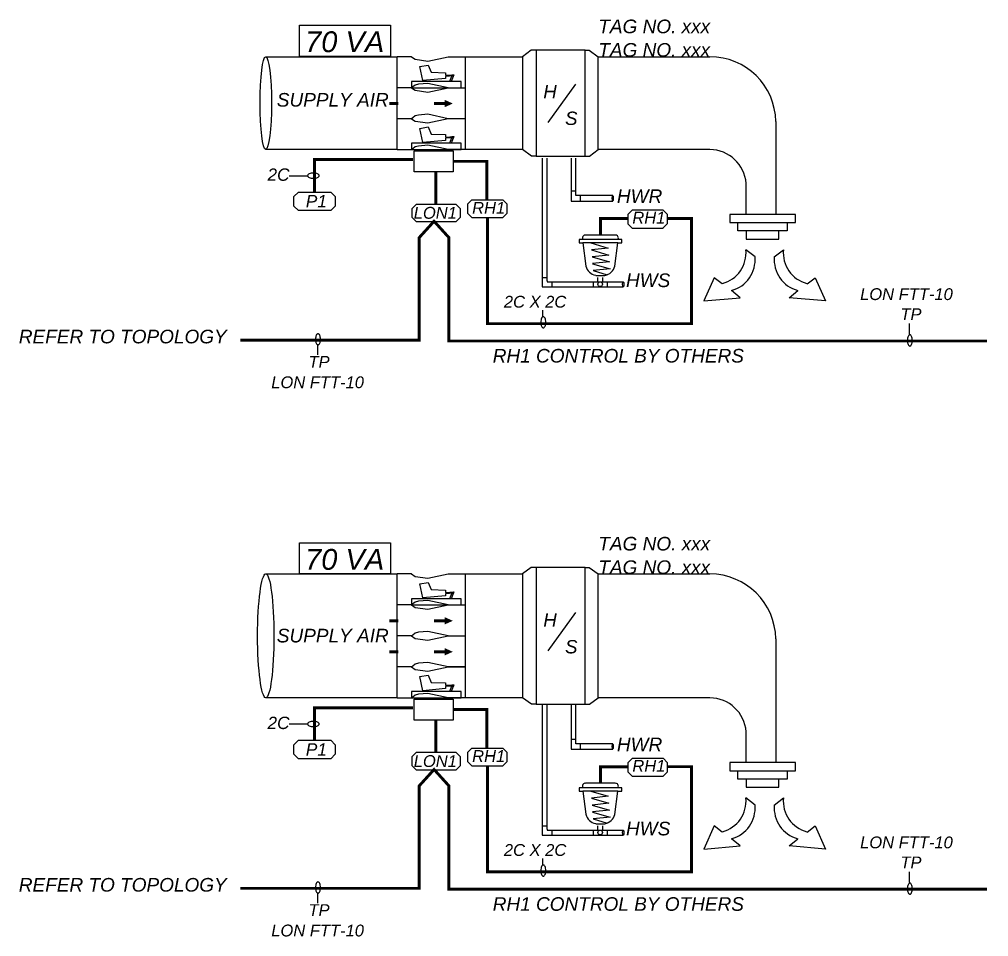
# Model space of a CAD drawing. Header units: inches. Extents: x -1342 to 5137, y -3408 to 967.
# Drawn here: x -201 to 480, y -1719 to -1075 of the extents above; entities that cross this region are included whole.
import ezdxf
from ezdxf.enums import TextEntityAlignment as Align

# ---------------------------------------------------------------- set-up
doc = ezdxf.new("R2010")
doc.units = ezdxf.units.IN
doc.header["$LTSCALE"] = 0.1
doc.header["$MEASUREMENT"] = 0
doc.layers.add('Hood', color=2, linetype='Continuous')
doc.styles.get("Standard").update_dxf_attribs({"font": 'ariali.ttf'})

msp = doc.modelspace()

# ---------------------------------------------------------------- linework, layer by layer
for points in [[(-4.37, -1078.73), (59.63, -1078.73), (59.63, -1100.73), (-4.37, -1100.73)], [(-4.37, -1442.23), (59.63, -1442.23), (59.63, -1464.23), (-4.37, -1464.23)]]:
    msp.add_lwpolyline(points, close=True)
for centre, major_axis, ratio in [((-27.99, -1133.56), (0, 32.58), 0.122757), ((215.81, -1200.42), (0, 1.9), 0.2), ((223.22, -1260.78), (0, 1.77), 0.27159), ((-27.99, -1507.69), (0, 43.46), 0.132019), ((215.81, -1585.42), (0, 1.9), 0.2), ((223.22, -1645.78), (0, 1.77), 0.27159)]:
    msp.add_ellipse(centre, major_axis=major_axis, ratio=ratio)
at = {"layer": 'Hood', "color": 0}
for p, q in [((-27.99, -1100.98), (64.26, -1100.98)), ((74.29, -1100.98), (64.26, -1100.98)), ((64.26, -1122.64), (64.26, -1100.98)), ((74.29, -1100.98), (76.97, -1102.77)), ((76.97, -1102.77), (85.79, -1104.01)), ((85.79, -1104.01), (100.11, -1100.97)), ((100.11, -1100.97), (112.17, -1100.97)), ((112.17, -1100.97), (152.3, -1100.97)), ((112.17, -1100.97), (112.17, -1122.73)), ((158.5, -1096.46), (152.3, -1100.97)), ((152.3, -1100.97), (152.3, -1166.24)), ((161.92, -1096.46), (158.5, -1096.46)), ((161.92, -1096.46), (161.92, -1170.75)), ((196.32, -1170.75), (196.32, -1096.46)), ((196.32, -1096.46), (199.14, -1096.46)), ((199.14, -1096.46), (205.63, -1100.97)), ((205.63, -1100.97), (284.06, -1100.97)), ((205.63, -1166.24), (205.63, -1100.97)), ((102.93, -1113.7), (101.08, -1118.35)), ((104.21, -1113.63), (102.31, -1118.35)), ((102.93, -1113.7), (104.21, -1113.63)), ((74.28, -1122.73), (64.26, -1122.73)), ((64.26, -1144.39), (64.26, -1122.73)), ((109.24, -1118.35), (74.28, -1118.35)), ((74.28, -1118.35), (74.28, -1122.73)), ((75.4, -1122.18), (74.28, -1122.73)), ((74.28, -1122.73), (76.97, -1124.52)), ((74.28, -1122.73), (109.24, -1122.73)), ((76.97, -1120.85), (75.4, -1122.18)), ((79.42, -1120.17), (76.97, -1120.85)), ((85.79, -1119.69), (79.42, -1120.17)), ((85.78, -1125.77), (100.1, -1122.72)), ((100.11, -1122.73), (85.79, -1119.69)), ((100.1, -1122.72), (112.17, -1122.72)), ((109.24, -1122.73), (109.24, -1118.35)), ((112.17, -1122.72), (112.17, -1144.49)), ((189.56, -1120.29), (170.1, -1147.2)), ((76.97, -1124.52), (85.78, -1125.77)), ((75.39, -1143.93), (74.28, -1144.49)), ((76.97, -1142.6), (75.39, -1143.93)), ((79.42, -1141.93), (76.97, -1142.6)), ((85.78, -1141.44), (79.42, -1141.93)), ((100.1, -1144.49), (85.78, -1141.44)), ((74.28, -1144.49), (64.26, -1144.49)), ((64.26, -1166.15), (64.26, -1144.49)), ((74.28, -1144.49), (76.97, -1146.28)), ((76.97, -1146.28), (85.78, -1147.52)), ((85.78, -1147.52), (100.1, -1144.48)), ((100.1, -1144.48), (112.17, -1144.48)), ((112.17, -1144.49), (100.1, -1144.49)), ((112.17, -1144.48), (112.17, -1166.24)), ((330.4, -1146.5), (330.46, -1211.7)), ((102.93, -1157.12), (101.08, -1161.77)), ((104.21, -1157.04), (102.31, -1161.77)), ((102.93, -1157.12), (104.21, -1157.04)), ((109.24, -1161.77), (74.28, -1161.77)), ((74.28, -1161.77), (74.28, -1166.15)), ((76.97, -1164.36), (75.39, -1165.68)), ((79.42, -1163.68), (76.97, -1164.36)), ((85.78, -1163.19), (79.42, -1163.68)), ((100.1, -1166.24), (85.78, -1163.19)), ((109.24, -1166.15), (109.24, -1161.77)), ((64.26, -1166.15), (-27.99, -1166.15)), ((64.26, -1166.15), (74.28, -1166.15)), ((74.11, -1166.15), (74.28, -1166.15)), ((75.39, -1165.68), (74.28, -1166.15)), ((74.28, -1166.15), (109.24, -1166.15)), ((76.38, -1167.1), (103.74, -1167.1)), ((76.38, -1181.81), (76.38, -1167.1)), ((112.17, -1166.24), (100.1, -1166.24)), ((100.1, -1166.24), (100.1, -1166.24)), ((100.1, -1166.24), (100.1, -1166.24)), ((100.1, -1166.24), (100.1, -1166.24)), ((100.1, -1166.24), (100.1, -1166.24)), ((103.74, -1167.1), (103.74, -1181.81)), ((152.3, -1166.24), (112.17, -1166.24)), ((158.79, -1170.75), (152.3, -1166.24)), ((161.92, -1170.75), (158.79, -1170.75)), ((196.32, -1170.75), (199.43, -1170.75)), ((199.43, -1170.75), (205.63, -1166.24)), ((284.06, -1166.24), (205.63, -1166.24)), ((-11.65, -1184.56), (1.38, -1184.56)), ((103.74, -1181.81), (76.38, -1181.81)), ((309.53, -1211.7), (309.53, -1189.96)), ((-8.21, -1199.19), (-5.02, -1196)), ((-5.02, -1196), (17.63, -1196)), ((17.63, -1196), (20.83, -1199.19)), ((186.55, -1195.26), (189.82, -1195.26)), ((215.8, -1198.52), (189.82, -1198.52)), ((192.81, -1198.52), (192.81, -1202.33)), ((-8.21, -1205.82), (-8.21, -1199.19)), ((20.83, -1199.19), (20.83, -1205.82)), ((74.79, -1207.5), (77.85, -1204.44)), ((77.85, -1204.44), (105.45, -1204.44)), ((105.45, -1204.44), (108.5, -1207.5)), ((116.9, -1201.54), (113.84, -1204.6)), ((113.84, -1204.6), (113.84, -1210.94)), ((116.9, -1201.47), (138.58, -1201.47)), ((141.63, -1204.6), (138.58, -1201.54)), ((141.63, -1210.94), (141.63, -1204.6)), ((186.55, -1202.33), (210.17, -1202.31)), ((210.17, -1202.31), (215.81, -1202.31)), ((-5.02, -1209.01), (-8.21, -1205.82)), ((17.63, -1209.01), (-5.02, -1209.01)), ((20.83, -1205.82), (17.63, -1209.01)), ((74.79, -1213.84), (74.79, -1207.5)), ((108.5, -1207.5), (108.5, -1213.84)), ((113.84, -1210.94), (116.9, -1214)), ((138.58, -1214), (141.63, -1210.94)), ((229.51, -1208.83), (226.46, -1211.89)), ((226.46, -1211.89), (226.46, -1218.23)), ((251.2, -1208.83), (229.51, -1208.83)), ((254.25, -1211.73), (251.2, -1208.67)), ((254.25, -1218.07), (254.25, -1211.73)), ((309.53, -1211.7), (297.98, -1211.7)), ((297.98, -1211.7), (297.98, -1217.47)), ((332.61, -1211.7), (309.53, -1211.7)), ((344.15, -1211.7), (332.61, -1211.7)), ((344.15, -1217.47), (344.15, -1211.7)), ((77.85, -1216.9), (74.79, -1213.84)), ((105.45, -1216.9), (77.85, -1216.9)), ((108.5, -1213.84), (105.45, -1216.9)), ((116.9, -1214), (138.58, -1214)), ((226.46, -1218.23), (229.51, -1221.29)), ((251.2, -1221.12), (254.25, -1218.07)), ((297.98, -1217.47), (344.15, -1217.47)), ((303.75, -1223.24), (303.75, -1217.47)), ((338.38, -1217.47), (338.38, -1223.24)), ((229.51, -1221.29), (251.2, -1221.29)), ((338.38, -1223.24), (303.75, -1223.24)), ((309.53, -1223.24), (309.53, -1229.01)), ((332.61, -1229.01), (332.61, -1223.24)), ((222.08, -1229.37), (192.14, -1229.37)), ((192.14, -1229.37), (192.14, -1231.72)), ((192.14, -1231.72), (194.95, -1231.72)), ((219.39, -1231.72), (194.72, -1231.72)), ((194.72, -1231.72), (196.85, -1247.97)), ((217.37, -1226.23), (196.74, -1226.23)), ((200.44, -1231.72), (212.66, -1235.31)), ((217.26, -1248.08), (219.39, -1231.72)), ((219.39, -1231.72), (222.08, -1231.72)), ((222.08, -1231.72), (222.08, -1229.37)), ((309.53, -1229.01), (332.61, -1229.01)), ((212.66, -1235.31), (200.78, -1236.54)), ((200.89, -1236.65), (213.11, -1240.24)), ((315.75, -1241.45), (309.38, -1236.51)), ((329.33, -1241.45), (335.69, -1236.51)), ((213.11, -1240.24), (201.22, -1241.47)), ((201.22, -1241.47), (213.44, -1245.05)), ((213.44, -1245.05), (201.56, -1246.29)), ((201.67, -1246.4), (213.89, -1249.98)), ((213.89, -1249.98), (202.01, -1251.22)), ((202.01, -1251.22), (211.89, -1254.11)), ((166.15, -1256.02), (169.68, -1256.02)), ((169.68, -1258.47), (169.68, -1259.01)), ((172.95, -1259.01), (172.95, -1262.55)), ((202.14, -1259.01), (202.14, -1262.55)), ((203.8, -1254.58), (210.31, -1254.58)), ((205.36, -1259.01), (205.36, -1256)), ((208.7, -1256), (208.7, -1259.01)), ((211.78, -1259.01), (211.78, -1262.55)), ((287.15, -1256.16), (279.69, -1272.47)), ((292.68, -1260.46), (287.15, -1256.16)), ((352.39, -1260.46), (357.93, -1256.16)), ((357.93, -1256.16), (365.38, -1272.47)), ((305.43, -1270.19), (299.24, -1265.18)), ((339.64, -1270.19), (345.83, -1265.18)), ((279.69, -1272.47), (305.43, -1270.19)), ((365.38, -1272.47), (339.64, -1270.19)), ((166.47, -1278.91), (166.47, -1283.51)), ((158.5, -1459.71), (152.3, -1464.22)), ((161.92, -1459.71), (158.5, -1459.71)), ((161.92, -1459.71), (161.92, -1555.75)), ((196.32, -1555.75), (196.32, -1459.71)), ((196.32, -1459.71), (199.14, -1459.71)), ((199.14, -1459.71), (205.63, -1464.22)), ((-27.99, -1464.23), (64.26, -1464.23)), ((64.26, -1485.98), (64.27, -1464.23)), ((74.29, -1464.23), (64.27, -1464.23)), ((74.29, -1464.23), (76.98, -1466.02)), ((76.98, -1466.02), (85.79, -1467.26)), ((85.79, -1467.26), (100.11, -1464.22)), ((100.11, -1464.22), (112.18, -1464.22)), ((112.17, -1464.22), (152.3, -1464.22)), ((112.18, -1464.22), (112.18, -1485.98)), ((152.3, -1464.22), (152.3, -1551.24)), ((205.63, -1464.22), (284.06, -1464.22)), ((205.63, -1551.24), (205.63, -1464.22)), ((102.94, -1476.95), (101.08, -1481.6)), ((104.21, -1476.87), (102.31, -1481.6)), ((102.94, -1476.95), (104.21, -1476.87)), ((109.24, -1481.6), (74.29, -1481.6)), ((74.29, -1481.6), (74.29, -1485.98)), ((76.98, -1484.1), (74.29, -1485.98)), ((79.43, -1483.42), (76.98, -1484.1)), ((85.79, -1482.93), (79.43, -1483.42)), ((100.11, -1485.98), (85.79, -1482.93)), ((109.24, -1485.98), (109.24, -1481.6)), ((74.29, -1485.98), (64.26, -1485.98)), ((64.26, -1507.73), (64.26, -1485.98)), ((74.29, -1485.98), (64.26, -1485.98)), ((74.29, -1485.98), (76.97, -1487.77)), ((74.29, -1485.98), (109.24, -1485.98)), ((76.97, -1487.77), (85.79, -1489.01)), ((85.79, -1489.01), (100.11, -1485.97)), ((100.11, -1485.97), (112.17, -1485.97)), ((100.11, -1485.97), (112.17, -1485.97)), ((112.17, -1485.97), (112.17, -1507.73)), ((189.56, -1491.35), (170.1, -1518.26)), ((85.79, -1504.69), (79.42, -1505.17)), ((100.11, -1507.73), (85.79, -1504.69)), ((74.28, -1507.73), (64.26, -1507.73)), ((64.26, -1529.49), (64.26, -1507.73)), ((75.4, -1507.18), (74.28, -1507.73)), ((74.28, -1507.73), (76.97, -1509.52)), ((76.97, -1505.85), (75.4, -1507.18)), ((79.42, -1505.17), (76.97, -1505.85)), ((76.97, -1509.52), (85.78, -1510.77)), ((85.78, -1510.77), (100.1, -1507.72)), ((100.1, -1507.72), (112.17, -1507.72)), ((112.17, -1507.72), (112.17, -1529.49)), ((330.4, -1509.75), (330.46, -1596.7)), ((74.28, -1529.49), (64.26, -1529.49)), ((64.26, -1551.15), (64.26, -1529.49)), ((75.39, -1528.93), (74.28, -1529.49)), ((74.28, -1529.49), (76.97, -1531.28)), ((76.97, -1527.6), (75.39, -1528.93)), ((79.42, -1526.93), (76.97, -1527.6)), ((76.97, -1531.28), (85.78, -1532.52)), ((85.78, -1526.44), (79.42, -1526.93)), ((100.1, -1529.49), (85.78, -1526.44)), ((85.78, -1532.52), (100.1, -1529.48)), ((100.1, -1529.48), (112.17, -1529.48)), ((112.17, -1529.49), (100.1, -1529.49)), ((112.17, -1529.48), (112.17, -1551.24)), ((102.93, -1542.12), (101.08, -1546.77)), ((104.21, -1542.04), (102.31, -1546.77)), ((102.93, -1542.12), (104.21, -1542.04)), ((64.26, -1551.15), (-27.99, -1551.15)), ((64.26, -1551.15), (74.28, -1551.15)), ((74.11, -1551.15), (74.28, -1551.15)), ((109.24, -1546.77), (74.28, -1546.77)), ((74.28, -1546.77), (74.28, -1551.15)), ((75.39, -1550.68), (74.28, -1551.15)), ((74.28, -1551.15), (109.24, -1551.15)), ((76.97, -1549.36), (75.39, -1550.68)), ((76.38, -1552.1), (103.74, -1552.1)), ((76.38, -1566.81), (76.38, -1552.1)), ((79.42, -1548.68), (76.97, -1549.36)), ((85.78, -1548.19), (79.42, -1548.68)), ((100.1, -1551.24), (85.78, -1548.19)), ((112.17, -1551.24), (100.1, -1551.24)), ((100.1, -1551.24), (100.1, -1551.24)), ((100.1, -1551.24), (100.1, -1551.24)), ((100.1, -1551.24), (100.1, -1551.24)), ((100.1, -1551.24), (100.1, -1551.24)), ((103.74, -1552.1), (103.74, -1566.81)), ((109.24, -1551.15), (109.24, -1546.77)), ((152.3, -1551.24), (112.17, -1551.24)), ((158.79, -1555.75), (152.3, -1551.24)), ((199.43, -1555.75), (205.63, -1551.24)), ((284.06, -1551.24), (205.63, -1551.24)), ((161.92, -1555.75), (158.79, -1555.75)), ((196.32, -1555.75), (199.43, -1555.75)), ((-11.65, -1569.56), (1.38, -1569.56)), ((103.74, -1566.81), (76.38, -1566.81)), ((309.53, -1596.7), (309.53, -1574.96)), ((-8.21, -1584.19), (-5.02, -1581)), ((-8.21, -1590.82), (-8.21, -1584.19)), ((-5.02, -1581), (17.63, -1581)), ((17.63, -1581), (20.83, -1584.19)), ((20.83, -1584.19), (20.83, -1590.82)), ((116.9, -1586.54), (113.84, -1589.6)), ((116.9, -1586.47), (138.58, -1586.47)), ((141.63, -1589.6), (138.58, -1586.54)), ((186.55, -1580.26), (189.82, -1580.26)), ((215.8, -1583.52), (189.82, -1583.52)), ((192.81, -1583.52), (192.81, -1587.33)), ((-5.02, -1594.01), (-8.21, -1590.82)), ((20.83, -1590.82), (17.63, -1594.01)), ((74.79, -1592.5), (77.85, -1589.44)), ((74.79, -1598.84), (74.79, -1592.5)), ((77.85, -1589.44), (105.45, -1589.44)), ((105.45, -1589.44), (108.5, -1592.5)), ((108.5, -1592.5), (108.5, -1598.84)), ((113.84, -1589.6), (113.84, -1595.94)), ((141.63, -1595.94), (141.63, -1589.6)), ((186.55, -1587.33), (210.17, -1587.31)), ((210.17, -1587.31), (215.81, -1587.31)), ((17.63, -1594.01), (-5.02, -1594.01)), ((77.85, -1601.9), (74.79, -1598.84)), ((108.5, -1598.84), (105.45, -1601.9)), ((113.84, -1595.94), (116.9, -1599)), ((116.9, -1599), (138.58, -1599)), ((138.58, -1599), (141.63, -1595.94)), ((229.51, -1593.83), (226.46, -1596.89)), ((226.46, -1596.89), (226.46, -1603.23)), ((251.2, -1593.83), (229.51, -1593.83)), ((254.25, -1596.73), (251.2, -1593.67)), ((254.25, -1603.07), (254.25, -1596.73)), ((309.53, -1596.7), (297.98, -1596.7)), ((297.98, -1596.7), (297.98, -1602.47)), ((332.61, -1596.7), (309.53, -1596.7)), ((344.15, -1596.7), (332.61, -1596.7)), ((344.15, -1602.47), (344.15, -1596.7)), ((105.45, -1601.9), (77.85, -1601.9)), ((226.46, -1603.23), (229.51, -1606.29)), ((229.51, -1606.29), (251.2, -1606.29)), ((251.2, -1606.12), (254.25, -1603.07)), ((297.98, -1602.47), (344.15, -1602.47)), ((303.75, -1608.24), (303.75, -1602.47)), ((338.38, -1602.47), (338.38, -1608.24)), ((217.37, -1611.23), (196.74, -1611.23)), ((338.38, -1608.24), (303.75, -1608.24)), ((309.53, -1608.24), (309.53, -1614.01)), ((332.61, -1614.01), (332.61, -1608.24)), ((222.08, -1614.37), (192.14, -1614.37)), ((192.14, -1614.37), (192.14, -1616.72)), ((192.14, -1616.72), (194.95, -1616.72)), ((219.39, -1616.72), (194.72, -1616.72)), ((194.72, -1616.72), (196.85, -1632.97)), ((200.44, -1616.72), (212.66, -1620.31)), ((212.66, -1620.31), (200.78, -1621.54)), ((217.26, -1633.08), (219.39, -1616.72)), ((219.39, -1616.72), (222.08, -1616.72)), ((222.08, -1616.72), (222.08, -1614.37)), ((309.53, -1614.01), (332.61, -1614.01)), ((200.89, -1621.65), (213.11, -1625.24)), ((213.11, -1625.24), (201.22, -1626.47)), ((201.22, -1626.47), (213.44, -1630.05)), ((315.75, -1626.45), (309.38, -1621.51)), ((329.33, -1626.45), (335.69, -1621.51)), ((213.44, -1630.05), (201.56, -1631.29)), ((201.67, -1631.4), (213.89, -1634.98)), ((166.15, -1641.02), (169.68, -1641.02)), ((213.89, -1634.98), (202.01, -1636.22)), ((202.01, -1636.22), (211.89, -1639.11)), ((203.8, -1639.58), (210.31, -1639.58)), ((205.36, -1644.01), (205.36, -1641)), ((208.7, -1641), (208.7, -1644.01)), ((287.15, -1641.16), (279.69, -1657.47)), ((292.68, -1645.46), (287.15, -1641.16)), ((352.39, -1645.46), (357.93, -1641.16)), ((357.93, -1641.16), (365.38, -1657.47)), ((169.68, -1643.47), (169.68, -1644.01)), ((172.95, -1644.01), (172.95, -1647.55)), ((202.14, -1644.01), (202.14, -1647.55)), ((211.78, -1644.01), (211.78, -1647.55)), ((305.43, -1655.19), (299.24, -1650.18)), ((339.64, -1655.19), (345.83, -1650.18)), ((279.69, -1657.47), (305.43, -1655.19)), ((365.38, -1657.47), (339.64, -1655.19)), ((166.47, -1663.91), (166.47, -1668.51))]:
    msp.add_line(p, q, dxfattribs=at)
at = {"layer": 'Hood', "color": 0, "linetype": 'Continuous'}
for p, q in [((196.32, -1096.46), (161.92, -1096.46)), ((80.28, -1107.91), (86.1, -1106.84)), ((82.39, -1117.75), (80.28, -1107.91)), ((86.1, -1106.84), (88.17, -1111.94)), ((98.26, -1116.29), (82.39, -1117.75)), ((88.17, -1111.94), (98.18, -1112.27)), ((98.18, -1112.27), (98.24, -1113.99)), ((98.24, -1113.99), (104.21, -1113.63)), ((103.87, -1114.48), (98.26, -1114.81)), ((98.26, -1114.81), (98.26, -1116.29)), ((104.21, -1113.63), (103.87, -1114.48)), ((80.28, -1151.32), (86.1, -1150.26)), ((86.1, -1150.26), (88.17, -1155.35)), ((82.39, -1161.17), (80.28, -1151.32)), ((88.17, -1155.35), (98.18, -1155.69)), ((98.18, -1155.69), (98.24, -1157.41)), ((98.24, -1157.41), (104.21, -1157.04)), ((104.21, -1157.04), (103.87, -1157.89)), ((98.26, -1159.71), (82.39, -1161.17)), ((103.87, -1157.89), (98.26, -1158.23)), ((98.26, -1158.23), (98.26, -1159.71)), ((161.92, -1170.75), (196.32, -1170.75)), ((166.15, -1172.23), (166.15, -1262.55)), ((169.68, -1258.47), (169.68, -1172.23)), ((186.55, -1172.23), (186.55, -1202.33)), ((189.82, -1198.52), (189.82, -1172.23)), ((169.68, -1259.01), (223.22, -1259.01)), ((166.15, -1262.55), (223.22, -1262.55)), ((424.36, -1295.94), (424.36, -1288.42)), ((8.48, -1310.34), (8.48, -1302.82)), ((196.32, -1459.71), (161.92, -1459.71)), ((80.28, -1471.15), (86.11, -1470.09)), ((86.11, -1470.09), (88.18, -1475.18)), ((82.39, -1481), (80.28, -1471.15)), ((88.18, -1475.18), (98.19, -1475.52)), ((98.19, -1475.52), (98.25, -1477.24)), ((98.25, -1477.24), (104.21, -1476.87)), ((103.87, -1477.72), (98.27, -1478.06)), ((104.21, -1476.87), (103.87, -1477.72)), ((98.26, -1479.54), (82.39, -1481)), ((98.27, -1478.06), (98.26, -1479.54)), ((80.28, -1536.32), (86.1, -1535.26)), ((82.39, -1546.17), (80.28, -1536.32)), ((86.1, -1535.26), (88.17, -1540.35)), ((98.26, -1544.71), (82.39, -1546.17)), ((88.17, -1540.35), (98.18, -1540.69)), ((98.18, -1540.69), (98.24, -1542.41)), ((98.24, -1542.41), (104.21, -1542.04)), ((103.87, -1542.89), (98.26, -1543.23)), ((98.26, -1543.23), (98.26, -1544.71)), ((104.21, -1542.04), (103.87, -1542.89)), ((161.92, -1555.75), (196.32, -1555.75)), ((166.15, -1555.75), (166.15, -1647.55)), ((169.68, -1643.47), (169.68, -1555.75)), ((186.55, -1555.75), (186.55, -1587.33)), ((189.82, -1583.52), (189.82, -1555.75)), ((166.15, -1647.55), (223.22, -1647.55)), ((169.68, -1644.01), (223.22, -1644.01)), ((424.36, -1680.94), (424.36, -1673.42)), ((8.48, -1695.34), (8.48, -1687.82))]:
    msp.add_line(p, q, dxfattribs=at)
at = {"layer": 'Hood', "color": 0, "const_width": 2.04}
for points in [[(58.89, -1133.83), (65.03, -1133.83)], [(99.16, -1133.83), (90.24, -1133.83)], [(58.89, -1497.08), (65.03, -1497.08)], [(99.16, -1497.08), (90.25, -1497.08)], [(58.89, -1518.83), (65.03, -1518.83)], [(99.16, -1518.83), (90.24, -1518.83)]]:
    msp.add_lwpolyline(points, dxfattribs=at)
at = {"layer": 'Hood', "color": 0}
for points in [[(103.45, -1133.85, 0, 5.23, 0), (97.6, -1133.85, 5.23, 5.23, 0)], [(478.87, -1300.6, 2.04, 2.04, 0), (478.87, -1300.6, 2.04, 2.04, 0), (478.87, -1300.6, 2.04, 2.04, 0), (100.69, -1300.6, 2.04, 2.04, 0), (100.69, -1233.3, 2.04, 2.04, 0)], [(103.46, -1497.1, 0, 5.23, 0), (97.6, -1497.1, 5.23, 5.23, 0)], [(103.45, -1518.85, 0, 5.23, 0), (97.6, -1518.85, 5.23, 5.23, 0)], [(478.87, -1685.6, 2.04, 2.04, 0), (478.87, -1685.6, 2.04, 2.04, 0), (478.87, -1685.6, 2.04, 2.04, 0), (100.69, -1685.6, 2.04, 2.04, 0), (100.69, -1618.3, 2.04, 2.04, 0)]]:
    msp.add_lwpolyline(points, format="xyseb", dxfattribs=at)
at = {"layer": 'Hood', "color": 0, "linetype": 'Continuous'}
for points, const_width in [([(75.48, -1173.26), (6.26, -1173.26), (6.26, -1196)], 2.13), ([(127.38, -1201.47), (127.38, -1174.46), (103.74, -1174.46)], 2.04), ([(91.41, -1204.15), (91.41, -1181.81)], 2.04), ([(79.82, -1233.3), (79.82, -1228), (90.26, -1216.52), (100.69, -1228), (100.69, -1233.3)], 2.04), ([(254.25, -1214.56), (271.17, -1214.56), (271.17, -1288.42), (127.74, -1288.42), (127.74, -1214)], 2.04), ([(207.16, -1226.23), (207.16, -1214.66), (226.33, -1214.66)], 2.04), ([(-45.81, -1299.98), (-45.81, -1299.98), (79.79, -1299.98), (79.82, -1233.3)], 2.04), ([(75.48, -1558.26), (6.26, -1558.26), (6.26, -1581)], 2.13), ([(127.38, -1586.47), (127.38, -1559.46), (103.74, -1559.46)], 2.04), ([(91.41, -1589.15), (91.41, -1566.81)], 2.04), ([(79.82, -1618.3), (79.82, -1613), (90.26, -1601.52), (100.69, -1613), (100.69, -1618.3)], 2.04), ([(254.25, -1599.56), (271.17, -1599.56), (271.17, -1673.42), (127.74, -1673.42), (127.74, -1599)], 2.04), ([(207.16, -1611.23), (207.16, -1599.66), (226.33, -1599.66)], 2.04), ([(-45.81, -1684.98), (-45.81, -1684.98), (79.79, -1684.98), (79.82, -1618.3)], 2.04)]:
    msp.add_lwpolyline(points, dxfattribs=dict(at, const_width=const_width))
at = {"layer": 'Hood', "color": 0}
for points in [[(9.62, -1184.53, 0.189716), (9.38, -1183.93, 0.100949), (8.41, -1183.24, 0.059135), (7.18, -1182.86, 0.045568), (5.51, -1182.7, 0.045568), (3.84, -1182.86, 0.059135), (2.6, -1183.24, 0.100949), (1.64, -1183.93, 0.189716), (1.4, -1184.53, 0.189716), (1.64, -1185.13, 0.100949), (2.6, -1185.82, 0.059135), (3.84, -1186.21, 0.045568), (5.51, -1186.36, 0.045568), (7.18, -1186.21, 0.059135), (8.41, -1185.82, 0.100949), (9.38, -1185.13, 0.189716)], [(166.99, -1291.39, 0.189716), (167.57, -1291.17, 0.100949), (168.23, -1290.24, 0.059135), (168.6, -1289.06, 0.045568), (168.74, -1287.46, 0.045568), (168.6, -1285.86, 0.059135), (168.23, -1284.68, 0.100949), (167.57, -1283.76, 0.189716), (166.99, -1283.53, 0.189716), (166.42, -1283.76, 0.100949), (165.76, -1284.68, 0.059135), (165.39, -1285.86, 0.045568), (165.24, -1287.46, 0.045568), (165.39, -1289.06, 0.059135), (165.76, -1290.24, 0.100949), (166.42, -1291.17, 0.189716)], [(8.69, -1303.37, 0.189716), (9.27, -1303.14, 0.100949), (9.93, -1302.22, 0.059135), (10.3, -1301.04, 0.045568), (10.44, -1299.44, 0.045568), (10.3, -1297.84, 0.059135), (9.93, -1296.66, 0.100949), (9.27, -1295.73, 0.189716), (8.69, -1295.51, 0.189716), (8.12, -1295.73, 0.100949), (7.46, -1296.66, 0.059135), (7.09, -1297.84, 0.045568), (6.95, -1299.44, 0.045568), (7.09, -1301.04, 0.059135), (7.46, -1302.22, 0.100949), (8.12, -1303.14, 0.189716)], [(424.58, -1304.15, 0.189716), (425.16, -1303.92, 0.100949), (425.82, -1303, 0.059135), (426.18, -1301.81, 0.045568), (426.33, -1300.22, 0.045568), (426.18, -1298.62, 0.059135), (425.82, -1297.43, 0.100949), (425.16, -1296.51, 0.189716), (424.58, -1296.28, 0.189716), (424, -1296.51, 0.100949), (423.34, -1297.43, 0.059135), (422.98, -1298.62, 0.045568), (422.83, -1300.22, 0.045568), (422.98, -1301.81, 0.059135), (423.34, -1303, 0.100949), (424, -1303.92, 0.189716)], [(9.62, -1569.53, 0.189716), (9.38, -1568.93, 0.100949), (8.41, -1568.24, 0.059135), (7.18, -1567.86, 0.045568), (5.51, -1567.7, 0.045568), (3.84, -1567.86, 0.059135), (2.6, -1568.24, 0.100949), (1.64, -1568.93, 0.189716), (1.4, -1569.53, 0.189716), (1.64, -1570.13, 0.100949), (2.6, -1570.82, 0.059135), (3.84, -1571.21, 0.045568), (5.51, -1571.36, 0.045568), (7.18, -1571.21, 0.059135), (8.41, -1570.82, 0.100949), (9.38, -1570.13, 0.189716)], [(166.99, -1676.39, 0.189716), (167.57, -1676.17, 0.100949), (168.23, -1675.24, 0.059135), (168.6, -1674.06, 0.045568), (168.74, -1672.46, 0.045568), (168.6, -1670.86, 0.059135), (168.23, -1669.68, 0.100949), (167.57, -1668.76, 0.189716), (166.99, -1668.53, 0.189716), (166.42, -1668.76, 0.100949), (165.76, -1669.68, 0.059135), (165.39, -1670.86, 0.045568), (165.24, -1672.46, 0.045568), (165.39, -1674.06, 0.059135), (165.76, -1675.24, 0.100949), (166.42, -1676.17, 0.189716)], [(8.69, -1688.37, 0.189716), (9.27, -1688.14, 0.100949), (9.93, -1687.22, 0.059135), (10.3, -1686.04, 0.045568), (10.44, -1684.44, 0.045568), (10.3, -1682.84, 0.059135), (9.93, -1681.66, 0.100949), (9.27, -1680.73, 0.189716), (8.69, -1680.51, 0.189716), (8.12, -1680.73, 0.100949), (7.46, -1681.66, 0.059135), (7.09, -1682.84, 0.045568), (6.95, -1684.44, 0.045568), (7.09, -1686.04, 0.059135), (7.46, -1687.22, 0.100949), (8.12, -1688.14, 0.189716)], [(424.58, -1689.15, 0.189716), (425.16, -1688.92, 0.100949), (425.82, -1688, 0.059135), (426.18, -1686.81, 0.045568), (426.33, -1685.22, 0.045568), (426.18, -1683.62, 0.059135), (425.82, -1682.43, 0.100949), (425.16, -1681.51, 0.189716), (424.58, -1681.28, 0.189716), (424, -1681.51, 0.100949), (423.34, -1682.43, 0.059135), (422.98, -1683.62, 0.045568), (422.83, -1685.22, 0.045568), (422.98, -1686.81, 0.059135), (423.34, -1688, 0.100949), (424, -1688.92, 0.189716)]]:
    msp.add_lwpolyline(points, format="xyb", close=True, dxfattribs=at)
for centre in [(206.96, -1260.75), (206.96, -1645.75)]:
    msp.add_circle(centre, 1.63, dxfattribs=at)
for centre, radius, start, end in [((284.06, -1147.32), 46.35, 1.01117, 90), ((284.01, -1191.82), 25.58, 4.17444, 89.89259), ((196.48, -1228.21), 2.01, 79.47007, 215.02578), ((217.74, -1228.21), 2.01, 324.97422, 100.52993), ((287.07, -1238.59), 22.41, 285.01054, 5.3272), ((358, -1238.59), 22.41, 174.6728, 254.98946), ((293.44, -1243.53), 22.41, 285.01054, 5.3272), ((351.64, -1243.53), 22.41, 174.6728, 254.98946), ((205.53, -1245.65), 8.99, 194.95512, 258.90023), ((208.58, -1245.76), 8.99, 281.09977, 345.04488), ((284.06, -1510.57), 46.35, 1.01117, 90), ((284.01, -1576.82), 25.58, 4.17444, 89.89259), ((196.48, -1613.21), 2.01, 79.47007, 215.02578), ((217.74, -1613.21), 2.01, 324.97422, 100.52993), ((287.07, -1623.59), 22.41, 285.01054, 5.3272), ((293.44, -1628.53), 22.41, 285.01054, 5.3272), ((351.64, -1628.53), 22.41, 174.6728, 254.98946), ((358, -1623.59), 22.41, 174.6728, 254.98946), ((205.53, -1630.65), 8.99, 194.95512, 258.90023), ((208.58, -1630.76), 8.99, 281.09977, 345.04488)]:
    msp.add_arc(centre, radius, start, end, dxfattribs=at)

# ---------------------------------------------------------------- texts
for s, height, p in [('TAG NO. xxx', 9.5557, (205.63, -1084.47)), ('70 VA', 14.61, (-0.37, -1097.78)), ('TAG NO. xxx', 9.5557, (205.63, -1100.97)), ('H', 9.37, (167, -1130.22)), ('SUPPLY AIR', 9.556, (-20.24, -1136.02)), ('S', 9.37, (182.31, -1148.91)), ('2C', 8.678, (-26.79, -1188.12)), ('P1', 8.678, (0.14, -1206.75)), ('HWR', 9.556, (218.72, -1203.69)), ('RH1', 8.306, (117.01, -1211.24)), ('LON1', 8.306, (75.97, -1214.76)), ('RH1', 8.306, (229.57, -1218.11)), ('HWS', 9.556, (225.1, -1262.76)), ('2C X 2C', 8.306, (139.31, -1277.2)), ('TP', 8.306, (417.9, -1285.92)), ('REFER TO TOPOLOGY', 9.5557, (-201.53, -1302.26)), ('RH1 CONTROL BY OTHERS', 9.5557, (131.47, -1315.74)), ('TP', 8.306, (2.02, -1319.4)), ('TAG NO. xxx', 9.5557, (205.63, -1447.72)), ('70 VA', 14.61, (-0.37, -1461.27)), ('TAG NO. xxx', 9.5557, (205.63, -1464.22)), ('H', 9.37, (167, -1501.28)), ('SUPPLY AIR', 9.556, (-20.24, -1512.27)), ('S', 9.37, (182.31, -1519.97)), ('2C', 8.678, (-26.79, -1573.12)), ('HWR', 9.556, (218.72, -1588.69)), ('P1', 8.678, (0.14, -1591.75)), ('LON1', 8.306, (75.97, -1599.76)), ('RH1', 8.306, (117.01, -1596.24)), ('RH1', 8.306, (229.57, -1603.11)), ('HWS', 9.556, (225.1, -1647.76)), ('2C X 2C', 8.306, (139.31, -1662.2)), ('TP', 8.306, (417.9, -1670.92)), ('REFER TO TOPOLOGY', 9.5557, (-201.53, -1687.26)), ('RH1 CONTROL BY OTHERS', 9.5557, (131.47, -1700.74)), ('TP', 8.306, (2.02, -1704.4))]:
    msp.add_text(s, height=height, dxfattribs=at).set_placement(p)
for p in [(422.16, -1271.86), (8.42, -1333.74), (422.16, -1656.86), (8.42, -1718.74)]:
    msp.add_text('LON FTT-10', height=8.306, dxfattribs=at).set_placement(p, align=Align.CENTER)

doc.saveas('drawing.dxf')
